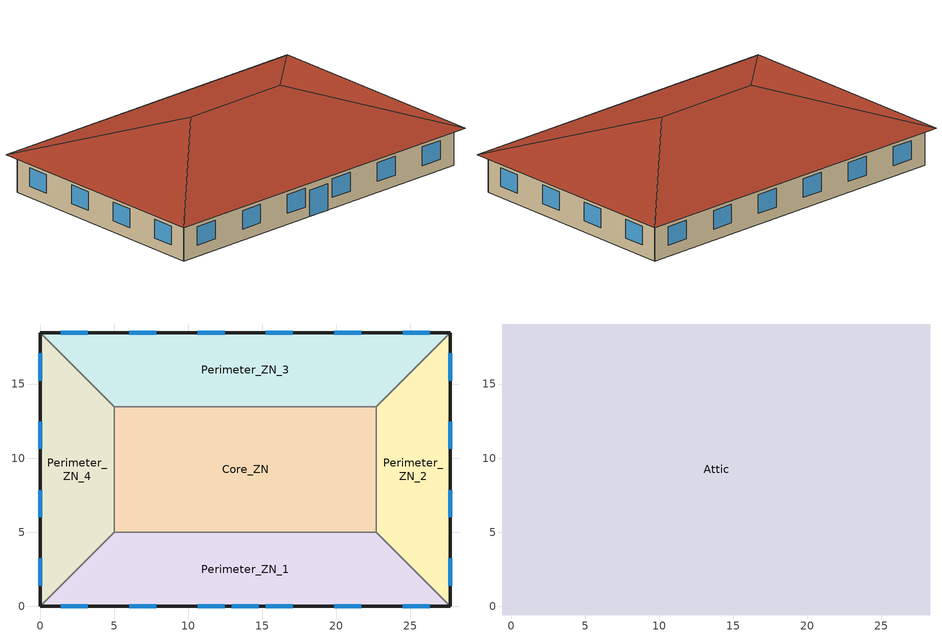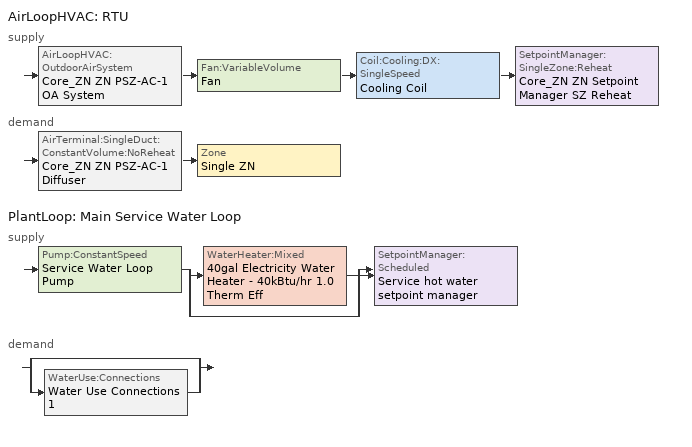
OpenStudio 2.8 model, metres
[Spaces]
Perimeter_ZN_1
 floor ground: 22.69,5 27.69,0 0,0 5,5 z0
 wall outside: 0,0 27.69,0 z0:3.05
 wall to Perimeter_ZN_4: 5,5 0,0 z0:3.05
 wall to Core_ZN: 22.69,5 5,5 z0:3.05
 wall to Perimeter_ZN_2: 27.69,0 22.69,5 z0:3.05
 window: 1.39,0 3.22,0 / 19.85,0 21.68,0 / 15.24,0 17.07,0 / 6.01,0 7.84,0 / 10.62,0 12.45,0 / 24.47,0 26.3,0 z0.9:2.42; 12.93,0 14.76,0 z0:2.13
Perimeter_ZN_2
 floor ground: 27.69,18.46 27.69,0 22.69,5 22.69,13.46 z0
 wall outside: 27.69,0 27.69,18.46 z0:3.05
 wall to Perimeter_ZN_3: 27.69,18.46 22.69,13.46 z0:3.05
 wall to Core_ZN: 22.69,13.46 22.69,5 z0:3.05
 window: 27.69,1.39 27.69,3.22 / 27.69,10.62 27.69,12.45 / 27.69,15.24 27.69,17.07 / 27.69,6.01 27.69,7.84 z0.9:2.42
Perimeter_ZN_3
 floor ground: 27.69,18.46 22.69,13.46 5,13.46 0,18.46 z0
 wall outside: 27.69,18.46 0,18.46 z0:3.05
 wall to Core_ZN: 5,13.46 22.69,13.46 z0:3.05
 wall to Perimeter_ZN_4: 0,18.46 5,13.46 z0:3.05
 window: 21.68,18.46 19.85,18.46 / 7.84,18.46 6.01,18.46 / 17.07,18.46 15.24,18.46 / 12.45,18.46 10.62,18.46 / 26.3,18.46 24.47,18.46 / 3.22,18.46 1.39,18.46 z0.9:2.42
Perimeter_ZN_4
 floor ground: 0,18.46 5,13.46 5,5 0,0 z0
 wall outside: 0,18.46 0,0 z0:3.05
 wall to Core_ZN: 5,5 5,13.46 z0:3.05
 window: 0,3.22 0,1.39 / 0,12.45 0,10.62 / 0,7.84 0,6.01 / 0,17.07 0,15.24 z0.9:2.42
Core_ZN
 floor ground: 22.69,13.46 22.69,5 5,5 5,13.46 z0
Attic
 floor outside: 28.29,19.06 27.69,18.46 0,18.46 -0.6,19.06 z3.05; -0.6,19.06 0,18.46 0,0 -0.6,-0.6 z3.05; 28.29,19.06 28.29,-0.6 27.69,0 27.69,18.46 z3.05; 27.69,0 28.29,-0.6 -0.6,-0.6 0,0 z3.05
 floor to Perimeter_ZN_4: 0,18.46 5,13.46 5,5 0,0 z3.05
 floor to Perimeter_ZN_1: 22.69,5 27.69,0 0,0 5,5 z3.05
 floor to Perimeter_ZN_2: 27.69,18.46 27.69,0 22.69,5 22.69,13.46 z3.05
 floor to Core_ZN: 22.69,13.46 22.69,5 5,5 5,13.46 z3.05
 floor to Perimeter_ZN_3: 27.69,18.46 22.69,13.46 5,13.46 0,18.46 z3.05
 roof outside: 18.46,9.23,6.33 28.29,-0.6,3.05 28.29,19.06,3.05; 18.46,9.23,6.33 28.29,19.06,3.05 -0.6,19.06,3.05 9.23,9.23,6.33; 9.23,9.23,6.33 -0.6,-0.6,3.05 28.29,-0.6,3.05 18.46,9.23,6.33; 9.23,9.23,6.33 -0.6,19.06,3.05 -0.6,-0.6,3.05
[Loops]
AirLoopHVAC 'RTU'
 supply: AirLoopHVAC:OutdoorAirSystem 'Core_ZN ZN PSZ-AC-1 OA System' > Fan:VariableVolume 'Fan' > Coil:Cooling:DX:SingleSpeed 'Cooling Coil' > SetpointManager:SingleZone:Reheat 'Core_ZN ZN Setpoint Manager SZ Reheat'
 demand: AirTerminal:SingleDuct:ConstantVolume:NoReheat 'Core_ZN ZN PSZ-AC-1 Diffuser' > Zone 'Single ZN'
PlantLoop 'Main Service Water Loop'
 supply: Pump:ConstantSpeed 'Service Water Loop Pump' > split
  | WaterHeater:Mixed '40gal Electricity Water Heater - 40kBtu/hr 1.0 Therm Eff'
  | bypass
  join > SetpointManager:Scheduled 'Service hot water setpoint manager'
 demand: split
  | bypass
  | WaterUse:Connections 'Water Use Connections 1'
[Site]
Denver Centennial  Golden   Nr: Latitude {deg}=39.74; Longitude {deg}=-105.18; Time Zone {hr}=-7; Elevation {m}=1829; Terrain=City
[Building]
-SmallOffice-ASHRAE 169-2006-5B created: 2019-06-12 13:38:58 -0600: North Axis {deg}=0; Default Construction Set=90.1-2007 - SmOffice - ASHRAE 169-2006-5B; Standards Number of Stories=1; Standards Number of Above Ground Stories=1; Standards Building Type=SmallOffice
[Site:WaterMainsTemperature]
Calculation Method=Correlation; Annual Average Outdoor Air Temperature {C}=11.15; Maximum Difference In Monthly Average Outdoor Air Temperatures {deltaC}=26.2
[SizingPeriod:DesignDay] Barometric Pressure {Pa}=93182; Sky Clearness=0; Rain Indicator=0; Snow Indicator=0; Day of Month=21; Daylight Saving Time Indicator=0; Humidity Indicating Type=Wetbulb; Dry-Bulb Temperature Range Modifier Type=DefaultMultipliers
Name | Maximum Dry-Bulb Temperature {C} | Daily Dry-Bulb Temperature Range {deltaC} | Humidity Indicating Conditions at Maximum Dry-Bulb | Wind Speed {m/s} | Wind Direction {deg} | Month | Day Type | Solar Model Indicator | ASHRAE Taub | ASHRAE Taud
Boise Air Terminal  Uo Ann Clg .4% Condns DB=>MWB | 36.7 | 16.7 | 17.9 | 4.2 | 330 | 7 | SummerDesignDay | ASHRAETau | 0.398 | 2.125
Boise Air Terminal  Uo Ann Htg 99.6% Condns DB | -16.3 | 0 | -16.3 | 2.3 | 120 | 12 | WinterDesignDay | ASHRAEClearSky
[Site:GroundTemperature:BuildingSurface]
19.37, 19.45, 19.53, 19.74, 20.05, 22.22, 23, 23.17, 23.04, 20.86, 20.09, 19.61
[ClimateZones]
Climate Zone Institution Name 1=ASHRAE; Climate Zone Document Name 1=ANSI/ASHRAE Standard 169; Climate Zone Document Year 1=2006; Climate Zone Value 1=5B; Climate Zone Institution Name 2=CEC; Climate Zone Document Name 2=California Climate Zone Descriptions; Climate Zone Document Year 2=1995
[Material:NoMass] Thermal Absorptance=0.9; Solar Absorptance=0.7
Name | Roughness | Thermal Resistance {m2-K/W} | Visible Absorptance
CP02 CARPET PAD | VeryRough | 0.21648 | 0.8
Typical Insulation R-13.06 | Smooth | 2.2993 | 0.7
Typical Carpet Pad | Smooth | 0.21648 | 0.8
Typical Insulation R-13.45 | Smooth | 2.368 | 0.7
Typical Insulation R-35.4; Typical Insulation R-35.4 1 | Smooth | 6.23479 | 0.7
Typical Insulation R-0.58 | Smooth | 0.101875 | 0.7
Typical Insulation R-1.15 | Smooth | 0.202527 | 0.7
[Material]
Name | Roughness | Thickness {m} | Conductivity {W/m-K} | Density {kg/m3} | Specific Heat {J/kg-K} | Thermal Absorptance | Solar Absorptance | Visible Absorptance
100mm Normalweight concrete floor | MediumSmooth | 0.1016 | 2.31 | 2322 | 832
G01 13mm gypsum board | Smooth | 0.0127 | 0.16 | 800 | 1090 | 0.9 | 0.7 | 0.5
4 in. Normalweight Concrete Floor | MediumRough | 0.1016 | 2.31 | 2322 | 832 | 0.9 | 0.7 | 0.7
25mm Stucco | Smooth | 0.0254 | 0.72 | 1856 | 840 | 0.9 | 0.7 | 0.7
5/8 in. Gypsum Board | MediumSmooth | 0.0159 | 0.16 | 800 | 1090 | 0.9 | 0.7 | 0.7
6 in. Normalweight Concrete Floor | MediumRough | 0.1524 | 2.31 | 2322 | 832 | 0.9 | 0.7 | 0.7
8 in. Concrete Block Basement Wall | MediumRough | 0.2032 | 1.326 | 1842 | 912 | 0.9 | 0.7 | 0.7
F08 Metal surface | Smooth | 0.0008 | 45.28 | 7824 | 500 | 0.9 | 0.7 | 0.7
G05 25mm wood | MediumSmooth | 0.0254 | 0.15 | 608 | 1630 | 0.9 | 0.5 | 0.5
5/8 in. Plywood | Smooth | 0.0159 | 0.12 | 544 | 1210 | 0.9 | 0.7 | 0.7
Asphalt Shingles | VeryRough | 0.0032 | 0.04 | 1120 | 1260 | 0.9 | 0.7 | 0.7
Std Wood 6inch | MediumSmooth | 0.15 | 0.12 | 540 | 1210 | 0.9 | 0.7 | 0.7
[DefaultConstructionSet]
Name | Default Exterior Surface Constructions | Default Interior Surface Constructions | Default Ground Contact Surface Constructions | Default Exterior SubSurface Constructions | Default Interior SubSurface Constructions | Interior Partition Construction
90.1-2007 - SmOffice - ASHRAE 169-2006-5B | Default Surface Constructions 1 | Default Surface Constructions 2 | Default Surface Constructions 3 | Default Sub Surface Constructions 1 | Default Sub Surface Constructions 2 | Typical Interior Partition
90.1-2007 -  - Attic - ASHRAE 169-2006-5B | Default Surface Constructions 4 | Default Surface Constructions 5 | Default Surface Constructions 6 | Default Sub Surface Constructions 3 | Default Sub Surface Constructions 4
[DefaultSurfaceConstructions]
Name | Floor Construction | Wall Construction | Roof Ceiling Construction
Default Surface Constructions 1 | Typical Insulated Exterior Mass Floor R-15.63 | Typical Insulated Wood Framed Exterior Wall R-15.63 | Typical Wood Joist Attic Floor R-37.04
Default Surface Constructions 2 | Typical Interior Floor | Typical Interior Wall | Typical Interior Ceiling
Default Surface Constructions 3 | Typical Insulated Carpeted 6in Slab Floor | Typical Insulated Basement Mass Wall
Default Surface Constructions 4 | Typical Attic Soffit |  | Typical Uninsulated Wood Joist Attic Roof
Default Surface Constructions 5 | Typical Wood Joist Attic Floor R-37.04 1
Default Surface Constructions 6
[Construction]
Typical Insulated Exterior Mass Floor R-15.63: Typical Insulation R-13.06, 4 in. Normalweight Concrete Floor, Typical Carpet Pad
Typical Insulated Wood Framed Exterior Wall R-15.63: 25mm Stucco, 5/8 in. Gypsum Board, Typical Insulation R-13.45, 5/8 in. Gypsum Board
Typical Wood Joist Attic Floor R-37.04: 5/8 in. Gypsum Board, Typical Insulation R-35.4
Typical Interior Floor: 100mm Normalweight concrete floor, CP02 CARPET PAD
Typical Interior Wall: G01 13mm gypsum board, G01 13mm gypsum board
Typical Interior Ceiling: CP02 CARPET PAD, 100mm Normalweight concrete floor
Typical Insulated Carpeted 6in Slab Floor: 6 in. Normalweight Concrete Floor, Typical Carpet Pad
Typical Insulated Basement Mass Wall: 8 in. Concrete Block Basement Wall
U 0.52 SHGC 0.40 Dbl Ref-D Clr 6mm/13mm Air: REF D CLEAR 6MM, AIR 13MM, CLEAR 6MM
Typical Insulated Metal Door R-1.43: F08 Metal surface, Typical Insulation R-0.58
U 0.72 SHGC 0.25 Sgl Ref-B-M Tint 6mm: REF B TINT MID 6MM
Typical Overhead Door R-2.0: Typical Insulation R-1.15
U 1.17 SHGC 0.49 Simple Glazing Skylight U-1.17 SHGC 0.77: U 1.17 SHGC 0.49 Simple Glazing U-1.17 SHGC 0.77
Typical Interior Window: Clear 3mm
Typical Interior Door; Typical Interior Partition: G05 25mm wood
Typical Attic Soffit: 5/8 in. Plywood
Typical Uninsulated Wood Joist Attic Roof: Asphalt Shingles, 5/8 in. Plywood
Typical Wood Joist Attic Floor R-37.04 1: 5/8 in. Gypsum Board, Typical Insulation R-35.4 1
InteriorFurnishings: Std Wood 6inch
[DefaultSubSurfaceConstructions]
Name | Fixed Window Construction | Operable Window Construction | Door Construction | Glass Door Construction | Overhead Door Construction | Skylight Construction | Tubular Daylight Dome Construction | Tubular Daylight Diffuser Construction
Default Sub Surface Constructions 1 | U 0.52 SHGC 0.40 Dbl Ref-D Clr 6mm/13mm Air | U 0.52 SHGC 0.40 Dbl Ref-D Clr 6mm/13mm Air | Typical Insulated Metal Door R-1.43 | U 0.72 SHGC 0.25 Sgl Ref-B-M Tint 6mm | Typical Overhead Door R-2.0 | U 1.17 SHGC 0.49 Simple Glazing Skylight U-1.17 SHGC 0.77 | Typical Interior Window | Typical Interior Window
Default Sub Surface Constructions 2 | Typical Interior Window | Typical Interior Window | Typical Interior Door
Default Sub Surface Constructions 3; Default Sub Surface Constructions 4
[WindowMaterial:Glazing] Optical Data Type=SpectralAverage; Infrared Transmittance at Normal Incidence=0; Front Side Infrared Hemispherical Emissivity=0.84; Conductivity {W/m-K}=0.9; Dirt Correction Factor for Solar and Visible Transmittance=1; Solar Diffusing=No
Name | Thickness {m} | Solar Transmittance at Normal Incidence | Front Side Solar Reflectance at Normal Incidence | Back Side Solar Reflectance at Normal Incidence | Visible Transmittance at Normal Incidence | Front Side Visible Reflectance at Normal Incidence | Back Side Visible Reflectance at Normal Incidence | Back Side Infrared Hemispherical Emissivity
REF D CLEAR 6MM | 0.006 | 0.429 | 0.308 | 0.379 | 0.334 | 0.453 | 0.505 | 0.82
CLEAR 6MM | 0.006 | 0.775 | 0.071 | 0.071 | 0.881 | 0.08 | 0.08 | 0.84
REF B TINT MID 6MM | 0.006 | 0.1 | 0.11 | 0.41 | 0.13 | 0.1 | 0.32 | 0.45
Clear 3mm | 0.003 | 0.837 | 0.075 | 0.075 | 0.898 | 0.081 | 0.081 | 0.84
[WindowMaterial:Gas]
AIR 13MM: Gas Type=Air; Thickness {m}=0.0127
[WindowMaterial:SimpleGlazingSystem]
U 1.17 SHGC 0.49 Simple Glazing U-1.17 SHGC 0.77: U-Factor {W/m2-K}=6.64357; Solar Heat Gain Coefficient=0.77; Visible Transmittance=0.38
[Space]
Name | Space Type | Building Story | Thermal Zone | Part of Total Floor Area
Perimeter_ZN_1; Perimeter_ZN_2; Perimeter_ZN_3; Perimeter_ZN_4; Core_ZN | Office WholeBuilding - Sm Office | Building Story 1 | Single ZN | Yes
Attic | Office Attic |  | Attic ZN | No
[BuildingStory]
Building Story 1: Nominal Z Coordinate {m}=0
[SpaceType] Standards Building Type=Office
Name | Default Schedule Set | Design Specification Outdoor Air Object | Standards Space Type | Default Construction Set
Office WholeBuilding - Sm Office | Office WholeBuilding - Sm Office Schedule Set | Office WholeBuilding - Sm Office Ventilation | WholeBuilding - Sm Office
Office Attic | Office Attic Schedule Set | Office Attic Ventilation | Attic | 90.1-2007 -  - Attic - ASHRAE 169-2006-5B
[DesignSpecification:OutdoorAir] Outdoor Air Flow per Person {m3/s-person}=0; Outdoor Air Flow Air Changes per Hour {1/hr}=0
Name | Outdoor Air Flow per Floor Area {m3/s-m2} | Outdoor Air Method | Outdoor Air Flow Rate {m3/s}
Office Attic Ventilation | 0
Office WholeBuilding - Sm Office Ventilation | 0.000508 | Sum | 0
[DefaultScheduleSet]
Name | Infiltration Schedule | Number of People Schedule | People Activity Level Schedule | Lighting Schedule | Electric Equipment Schedule
Office Attic Schedule Set | OfficeLarge INFIL_SCH_PNNL
Office WholeBuilding - Sm Office Schedule Set | OfficeSmall INFIL_QUARTER_ON_SCH | OfficeSmall BLDG_OCC_SCH | OfficeSmall ACTIVITY_SCH | OfficeSmall BLDG_LIGHT_SCH | OfficeSmall BLDG_EQUIP_SCH
[ThermostatSetpoint:DualSetpoint]
Name | Heating Setpoint Temperature Schedule | Cooling Setpoint Temperature Schedule
Office Attic Thermostat 1
Office WholeBuilding - Sm Office Thermostat 1 | OfficeSmall HTGSETP_SCH_NO_OPTIMUM | OfficeSmall CLGSETP_SCH_NO_OPTIMUM
[People:Definition]
Office WholeBuilding - Sm Office People Definition: Number of People Calculation Method=People/Area; People per Space Floor Area {person/m2}=0.0602779; Fraction Radiant=0.3
[People]
Office WholeBuilding - Sm Office People: People Definition=Office WholeBuilding - Sm Office People Definition; Space or SpaceType=Office WholeBuilding - Sm Office; Work Efficiency Schedule=Work Efficiency Schedule; Clothing Insulation Schedule=Clothing Schedule; Air Velocity Schedule=Air Velocity Schedule; Multiplier=1
[Lights:Definition]
Office WholeBuilding - Sm Office Lights Definition: Design Level Calculation Method=Watts/Area; Watts per Space Floor Area {W/m2}=10.7639; Fraction Radiant=0.7; Fraction Visible=0.2
[Lights]
Office WholeBuilding - Sm Office Lights: Lights Definition=Office WholeBuilding - Sm Office Lights Definition; Space or SpaceType=Office WholeBuilding - Sm Office; Fraction Replaceable=1
[ElectricEquipment:Definition]
Office WholeBuilding - Sm Office Elec Equip Definition: Design Level Calculation Method=Watts/Area; Watts per Space Floor Area {W/m2}=6.78126; Fraction Radiant=0.5
[ElectricEquipment]
Office WholeBuilding - Sm Office Elec Equip: Electric Equipment Definition=Office WholeBuilding - Sm Office Elec Equip Definition; Space or SpaceType=Office WholeBuilding - Sm Office
[SpaceInfiltration:DesignFlowRate] Temperature Term Coefficient=0; Velocity Squared Term Coefficient=0
Name | Space or SpaceType | Schedule | Design Flow Rate Calculation Method | Flow per Exterior Surface Area {m3/s-m2} | Constant Term Coefficient | Velocity Term Coefficient | Design Flow Rate {m3/s}
Perimeter_ZN_1 Infiltration | Perimeter_ZN_1 | OfficeSmall INFIL_QUARTER_ON_SCH | Flow/ExteriorArea | 0.00102523 | 0 | 0.224
Perimeter_ZN_2 Infiltration | Perimeter_ZN_2 | OfficeSmall INFIL_QUARTER_ON_SCH | Flow/ExteriorArea | 0.00102523 | 0 | 0.224
Perimeter_ZN_3 Infiltration | Perimeter_ZN_3 | OfficeSmall INFIL_QUARTER_ON_SCH | Flow/ExteriorArea | 0.00102523 | 0 | 0.224
Perimeter_ZN_4 Infiltration | Perimeter_ZN_4 | OfficeSmall INFIL_QUARTER_ON_SCH | Flow/ExteriorArea | 0.00102523 | 0 | 0.224
entry door Infiltration | Perimeter_ZN_1 | OfficeSmall INFIL_Door_Opening_SCH_2013 | Flow/Space |  | 1 | 0 | 0.0764554
attic Infiltration | Attic | Always On | Flow/Space |  | 1 | 0 | 0.2001
[InternalMass:Definition]
Internal Mass Definition 1: Construction=InteriorFurnishings; Design Level Calculation Method=SurfaceArea/Area; Surface Area per Space Floor Area=2
[InternalMass] Internal Mass Definition=Internal Mass Definition 1; Multiplier=1
Name | Space or SpaceType
Perimeter_ZN_1 Mass | Perimeter_ZN_1
Perimeter_ZN_2 Mass | Perimeter_ZN_2
Perimeter_ZN_3 Mass | Perimeter_ZN_3
Perimeter_ZN_4 Mass | Perimeter_ZN_4
Core_ZN Mass | Core_ZN
[ThermalZone] Use Ideal Air Loads=No
Name | Thermostat
Attic ZN | Office Attic Thermostat 1
Single ZN | Office WholeBuilding - Sm Office Thermostat 1
[Sizing:Zone] Zone Cooling Design Supply Air Temperature Input Method=SupplyAirTemperature; Zone Cooling Design Supply Air Temperature Difference {deltaC}=11.11; Zone Heating Design Supply Air Temperature Input Method=SupplyAirTemperature; Zone Heating Design Supply Air Temperature Difference {deltaC}=11.11; Zone Cooling Design Supply Air Humidity Ratio {kg-H2O/kg-air}=0.0085; Zone Heating Design Supply Air Humidity Ratio {kg-H2O/kg-air}=0.008; Cooling Design Air Flow Method=DesignDay; Heating Design Air Flow Method=DesignDay; Account for Dedicated Outdoor Air System=No; Dedicated Outdoor Air System Control Strategy=NeutralSupplyAir; Dedicated Outdoor Air Low Setpoint Temperature for Design {C}=autosize; Dedicated Outdoor Air High Setpoint Temperature for Design {C}=autosize
Name | Zone Cooling Design Supply Air Temperature {C} | Zone Heating Design Supply Air Temperature {C}
Attic ZN | 14 | 40
Single ZN | 12.7778 | 50
[Zone equipment]
Single ZN: Core_ZN ZN PSZ-AC-1 Diffuser
[AvailabilityManager:NightCycle] Control Type=CycleOnAny; Thermostat Tolerance {deltaC}=1; Cycling Run Time {s}=1800
Availability Manager Night Cycle 1; Availability Manager Night Cycle 2; Availability Manager Night Cycle 3; Availability Manager Night Cycle 4; Availability Manager Night Cycle 5
[AirLoopHVAC]
RTU: Availability Schedule=Always On Discrete; Design Supply Air Flow Rate {m3/s}=AutoSize
[Sizing:System]
RTU: Type of Load to Size On=Sensible; Design Outdoor Air Flow Rate {m3/s}=Autosize; Central Heating Maximum System Air Flow Ratio=1; Preheat Design Temperature {C}=7.22222; Preheat Design Humidity Ratio {kg-H2O/kg-Air}=0.008; Precool Design Temperature {C}=12.7778; Precool Design Humidity Ratio {kg-H2O/kg-Air}=0.008; Central Cooling Design Supply Air Temperature {C}=12.7778; Central Heating Design Supply Air Temperature {C}=50; Sizing Option=Coincident; 100% Outdoor Air in Cooling=No; 100% Outdoor Air in Heating=No; Central Cooling Design Supply Air Humidity Ratio {kg-H2O/kg-Air}=0.0085; Central Heating Design Supply Air Humidity Ratio {kg-H2O/kg-Air}=0.008; Cooling Design Air Flow Method=DesignDay; Cooling Design Air Flow Rate {m3/s}=0; Heating Design Air Flow Method=DesignDay; Heating Design Air Flow Rate {m3/s}=0; System Outdoor Air Method=ZoneSum; Zone Maximum Outdoor Air Fraction=1; Cooling Supply Air Flow Rate Per Floor Area {m3/s-m2}=0.00996765; Cooling Fraction of Autosized Cooling Supply Air Flow Rate=1; Cooling Supply Air Flow Rate Per Unit Cooling Capacity {m3/s-W}=3.94755e-05; Heating Supply Air Flow Rate Per Floor Area {m3/s-m2}=0.00996765; Heating Fraction of Autosized Heating Supply Air Flow Rate=1; Heating Fraction of Autosized Cooling Supply Air Flow Rate=1; Heating Supply Air Flow Rate Per Unit Heating Capacity {m3/s-W}=3.15882e-05; Cooling Design Capacity Method=CoolingDesignCapacity; Cooling Design Capacity {W}=autosize; Cooling Design Capacity Per Floor Area {W/m2}=234.7; Fraction of Autosized Cooling Design Capacity=1; Heating Design Capacity Method=HeatingDesignCapacity; Heating Design Capacity {W}=autosize; Heating Design Capacity Per Floor Area {W/m2}=157; Fraction of Autosized Heating Design Capacity=1; Central Cooling Capacity Control Method=OnOff
[SetpointManager:SingleZone:Reheat]
Core_ZN ZN Setpoint Manager SZ Reheat: Minimum Supply Air Temperature {C}=12.7778; Maximum Supply Air Temperature {C}=50; Control Zone=Single ZN; Setpoint Node or NodeList=Core_ZN ZN PSZ-AC-1 Supply Outlet Node
[Controller:OutdoorAir]
Core_ZN ZN PSZ-AC-1 OA System Controller: Minimum Outdoor Air Flow Rate {m3/s}=0; Maximum Outdoor Air Flow Rate {m3/s}=Autosize; Economizer Control Type=NoEconomizer; Economizer Control Action Type=ModulateFlow; Economizer Maximum Limit Dry-Bulb Temperature {C}=28; Economizer Maximum Limit Enthalpy {J/kg}=64000; Lockout Type=LockoutWithCompressor; Minimum Limit Type=FixedMinimum; Minimum Outdoor Air Schedule=Always On Discrete; Controller Mechanical Ventilation=Controller Mechanical Ventilation 5; High Humidity Control=No; Heat Recovery Bypass Control Type=BypassWhenWithinEconomizerLimits
[Controller:MechanicalVentilation]
Controller Mechanical Ventilation 5: Availability Schedule=Always On Discrete; System Outdoor Air Method=ZoneSum
[AirLoopHVAC:OutdoorAirSystem]
Core_ZN ZN PSZ-AC-1 OA System: Controller=Core_ZN ZN PSZ-AC-1 OA System Controller
[AirTerminal:SingleDuct:ConstantVolume:NoReheat]
Core_ZN ZN PSZ-AC-1 Diffuser: Availability Schedule=Always On Discrete; Maximum Air Flow Rate {m3/s}=AutoSize
[PlantLoop]
Main Service Water Loop: Glycol Concentration=0; Maximum Loop Temperature {C}=60; Minimum Loop Temperature {C}=10; Plant Loop Volume {m3}=Autocalculate; Load Distribution Scheme=Optimal
[Sizing:Plant]
Main Service Water Loop: Loop Type=Heating; Design Loop Exit Temperature {C}=60; Loop Design Temperature Difference {deltaC}=5; Sizing Option=NonCoincident; Zone Timesteps in Averaging Window=1; Coincident Sizing Factor Mode=None
[SetpointManager:Scheduled]
Service hot water setpoint manager: Control Variable=Temperature; Schedule=Service Water Loop Temp - 140F; Setpoint Node or NodeList=Main Service Water Loop Supply Outlet Node
[Pump:ConstantSpeed]
Service Water Loop Pump: Rated Flow Rate {m3/s}=autosize; Rated Pump Head {Pa}=0.001; Rated Power Consumption {W}=autosize; Motor Efficiency=0.825; Fraction of Motor Inefficiencies to Fluid Stream=0; Pump Control Type=Intermittent; Design Power Sizing Method=PowerPerFlowPerPressure; Design Electric Power per Unit Flow Rate {W/(m3/s)}=348701.1; Design Shaft Power per Unit Flow Rate per Unit Head {W-s/m3-Pa}=1.28205
[WaterHeater:Mixed]
40gal Electricity Water Heater - 40kBtu/hr 1.0 Therm Eff: Tank Volume {m3}=0.151416; Setpoint Temperature Schedule=Service Water Loop Temp - 140F; Deadband Temperature Difference {deltaC}=2; Maximum Temperature Limit {C}=82.2222; Heater Control Type=Cycle; Heater Maximum Capacity {W}=11722.8; Heater Fuel Type=Electricity; Heater Thermal Efficiency=1; Off Cycle Parasitic Fuel Consumption Rate {W}=570.999; Off Cycle Parasitic Fuel Type=Electricity; Off Cycle Parasitic Heat Fraction to Tank=0.8; On Cycle Parasitic Fuel Consumption Rate {W}=570.999; On Cycle Parasitic Fuel Type=Electricity; On Cycle Parasitic Heat Fraction to Tank=0; Ambient Temperature Indicator=ThermalZone; Ambient Temperature Thermal Zone=Single ZN; Off Cycle Loss Coefficient to Ambient Temperature {W/K}=1.20598; On Cycle Loss Coefficient to Ambient Temperature {W/K}=1.20598; Use Side Effectiveness=1; Source Side Effectiveness=1; Use Side Design Flow Rate {m3/s}=autosize; Source Side Design Flow Rate {m3/s}=autosize; Indirect Water Heating Recovery Time {hr}=1.5; Source Side Flow Control Mode=IndirectHeatPrimarySetpoint
[WaterUse:Connections]
Water Use Connections 1: Water Use Equipment Name 1=Main Service Water Use 0.06gal/min
[WaterUse:Equipment:Definition]
Main Service Water Use Def 0.06gal/min: Peak Flow Rate {m3/s}=4.03777e-06; Target Temperature Schedule=Mixed Water At Faucet Temp - 120F; Sensible Fraction Schedule=Fraction Sensible - 0.2; Latent Fraction Schedule=Fraction Latent - 0.05
[WaterUse:Equipment]
Main Service Water Use 0.06gal/min: Water Use Equipment Definition=Main Service Water Use Def 0.06gal/min; Flow Rate Fraction Schedule=OfficeSmall BLDG_SWH_SCH
[Exterior:Lights:Definition]
NonDimming Exterior Lights Def: Design Level {W}=1634
[Exterior:Lights]
NonDimming Exterior Lights Def: Exterior Lights Definition=NonDimming Exterior Lights Def; Schedule=OfficeSmall Exterior_Lgt_ALWAYS_ON; Control Option=AstronomicalClock
[Fan:VariableVolume]
Fan: Availability Schedule=Always On Discrete hvac_library; Fan Efficiency=0.6045; Pressure Rise {Pa}=1017.592; Maximum Flow Rate {m3/s}=Autosize; Fan Power Minimum Flow Rate Input Method=FixedFlowRate; Fan Power Minimum Flow Fraction=0; Fan Power Minimum Air Flow Rate {m3/s}=0; Motor Efficiency=0.93; Motor In Airstream Fraction=1; Fan Power Coefficient 1=0; Fan Power Coefficient 2=0; Fan Power Coefficient 3=0; Fan Power Coefficient 4=0; Fan Power Coefficient 5=0
[Coil:Cooling:DX:SingleSpeed]
Cooling Coil: Availability Schedule=Always On Discrete hvac_library; Rated Total Cooling Capacity {W}=Autosize; Rated Sensible Heat Ratio=Autosize; Rated COP {W/W}=3; Rated Air Flow Rate {m3/s}=Autosize; Rated Evaporator Fan Power Per Volume Flow Rate {W/(m3/s)}=773.3; Total Cooling Capacity Function of Temperature Curve=OS:Curve:Biquadratic 1; Total Cooling Capacity Function of Flow Fraction Curve=OS:Curve:Quadratic 1; Energy Input Ratio Function of Temperature Curve=OS:Curve:Biquadratic 2; Energy Input Ratio Function of Flow Fraction Curve=OS:Curve:Quadratic 2; Part Load Fraction Correlation Curve=OS:Curve:Quadratic 3; Condenser Type=AirCooled; Evaporative Condenser Effectiveness=0; Evaporative Condenser Air Flow Rate {m3/s}=Autosize; Evaporative Condenser Pump Rated Power Consumption {W}=Autosize; Crankcase Heater Capacity {W}=0; Maximum Outdoor Dry-Bulb Temperature for Crankcase Heater Operation {C}=0; Basin Heater Capacity {W/K}=0; Basin Heater Setpoint Temperature {C}=10
[OtherEquipment:Definition] Design Level Calculation Method=EquipmentLevel; Design Level {W}=1; Fraction Latent=0; Fraction Radiant=0; Fraction Lost=1
Other Equipment Definition RTU Power no Fan; Other Equipment Definition Fan Power
[OtherEquipment] Space or SpaceType=Perimeter_ZN_1; Schedule=Real RTU OtherEquipment Schedule; Fuel Type=Electricity
Name | Other Equipment Definition
Other Equipment RTU Power no Fan | Other Equipment Definition RTU Power no Fan
Other Equipment Fan Power | Other Equipment Definition Fan Power
[EnergyManagementSystem:Sensor]
Name | Output Variable or Output Meter Index Key | Output Variable or Output Meter
Single_ZN_EMS_Temp_Sensor | Single ZN | Zone Mean Air Temperature
RTU_RA_Temp_Sensor | Core_ZN ZN PSZ-AC-1 Supply Inlet Node | System Node Temperature
RTU_OA_Temp_Sensor | Core_ZN ZN PSZ-AC-1 Outdoor Air Node | System Node Temperature
[EnergyManagementSystem:Program]
Set_Single_ZN_Temperature: SET Single_ZN_Air_Temperature = Single_ZN_EMS_Temp_Sensor
Set_RTU_RA_Temperature: SET RTU_RA_Temperature = RTU_RA_Temp_Sensor
Set_RTU_OA_Temperature: SET RTU_OA_Temperature = 18
Write_real_Fan_power_to_OtherEquipment_Fan: IF Fan_Power_Enable == 1; SET Other_Equipment_Fan_Power_Fan_Power_Actuator = Fan_Power; ELSE; SET Other_Equipment_Fan_Power_Fan_Power_Actuator = Null; ENDIF
Write_real_RTU_power_to_OtherEquipment_RTU: IF RTU_Power_Enable == 1; SET Other_Equipment_RTU_Power_no_Fan_RTU_Power_Actuator = RTU_Power_Enable - Fan_Power; ELSE; SET Other_Equipment_RTU_Power_no_Fan_RTU_Power_Actuator = Null; ENDIF
Set_Fan_Mass_Flow_Rate: IF Fan_Mass_Flow_Enable == 1; SET Fan_Mass_Flow_Actuator = Fan_Mass_Flow; ELSE; SET Fan_Mass_Flow_Actuator = 0; ENDIF
Set_SA_Conditions: IF SA_Temp_Enable == 1; SET SA_Temp_Actuator = SA_Temp; ELSEIF SA_Humid_Enable == 1; SET SA_HumidRatio_Actuator = Null; ELSE; SET SA_Temp_Actuator = Null; SET SA_HumidRatio_Actuator = Null; ENDIF
Initialization_Program: SET Fan_Power = 0; SET Fan_Power_Enable = 0; SET RTU_Power = 0; SET RTU_Power_Enable = 0; SET Fan_Mass_Flow = 0; SET Fan_Mass_Flow_Enable = 0; SET SA_Temp = 0; SET SA_Temp_Enable = 0; SET SA_Humid = 0; SET SA_Humid_Enable = 0
[EnergyManagementSystem:ProgramCallingManager]
Set_Single_ZN_Temperature_Calling_Manager: AfterPredictorBeforeHVACManagers; Set_Single_ZN_Temperature
Set_RTU_RA_Temperature_Calling_Manager: AfterPredictorBeforeHVACManagers; Set_RTU_RA_Temperature
Set_RTU_OA_Temperature_Calling_Manager: AfterPredictorBeforeHVACManagers; Set_RTU_OA_Temperature
Write_real_Fan_power_to_OtherEquipment_Fan_CallingMgr: BeginZoneTimestepBeforeInitHeatBalance; Write_real_Fan_power_to_OtherEquipment_Fan
Write_real_RTU_power_to_OtherEquipment_RTU_CallingMgr: BeginZoneTimestepBeforeInitHeatBalance; Write_real_RTU_power_to_OtherEquipment_RTU
Set_Fan_Mass_Flow_Rate_CallingMgr: AfterPredictorAfterHVACManagers; Set_Fan_Mass_Flow_Rate
Set_SA_Conditions_CallingMgr: AfterPredictorAfterHVACManagers; Set_SA_Conditions
Initialization_Program_CallingMgr: BeginNewEnvironment; Initialization_Program
[EnergyManagementSystem:Actuator]
Name | Actuated Component | Actuated Component Type | Actuated Component Control Type
Other_Equipment_Fan_Power_Fan_Power_Actuator | Other Equipment Fan Power | OtherEquipment | Power Level
Other_Equipment_RTU_Power_no_Fan_RTU_Power_Actuator | Other Equipment RTU Power no Fan | OtherEquipment | Power Level
Fan_Mass_Flow_Actuator | Fan | Fan | Fan Air Mass Flow Rate
SA_Temp_Actuator | Core_ZN ZN PSZ-AC-1 Supply Outlet Node | System Node Setpoint | Temperature Setpoint
SA_HumidRatio_Actuator | Core_ZN ZN PSZ-AC-1 Supply Outlet Node | System Node Setpoint | Humidity Ratio Setpoint
[EnergyManagementSystem:GlobalVariable]
Fan_Power; Fan_Power_Enable; RTU_Power; RTU_Power_Enable; Fan_Mass_Flow; Fan_Mass_Flow_Enable; SA_Temp; SA_Temp_Enable; SA_Humid; SA_Humid_Enable: True
[Schedule:Ruleset]
Name | Default Day Schedule | Summer Design Day Schedule | Winter Design Day Schedule
OfficeLarge INFIL_SCH_PNNL | OfficeLarge INFIL_SCH_PNNL Default | OfficeLarge INFIL_SCH_PNNL Summer Design Day | OfficeLarge INFIL_SCH_PNNL Winter Design Day
Clothing Schedule | Clothing Schedule Default Winter Clothes
Air Velocity Schedule | Air Velocity Schedule Default
Work Efficiency Schedule | Work Efficiency Schedule Default
OfficeSmall BLDG_OCC_SCH | OfficeSmall BLDG_OCC_SCH Default | OfficeSmall BLDG_OCC_SCH Summer Design Day | OfficeSmall BLDG_OCC_SCH Winter Design Day
OfficeSmall ACTIVITY_SCH | OfficeSmall ACTIVITY_SCH Default | OfficeSmall ACTIVITY_SCH Summer Design Day | OfficeSmall ACTIVITY_SCH Winter Design Day
OfficeSmall BLDG_LIGHT_SCH | OfficeSmall BLDG_LIGHT_SCH Default | OfficeSmall BLDG_LIGHT_SCH Summer Design Day | OfficeSmall BLDG_LIGHT_SCH Winter Design Day
OfficeSmall BLDG_EQUIP_SCH | OfficeSmall BLDG_EQUIP_SCH Default | OfficeSmall BLDG_EQUIP_SCH Summer Design Day | OfficeSmall BLDG_EQUIP_SCH Winter Design Day
OfficeSmall INFIL_QUARTER_ON_SCH | OfficeSmall INFIL_QUARTER_ON_SCH Default | OfficeSmall INFIL_QUARTER_ON_SCH Summer Design Day | OfficeSmall INFIL_QUARTER_ON_SCH Winter Design Day
OfficeSmall HTGSETP_SCH_NO_OPTIMUM | OfficeSmall HTGSETP_SCH_NO_OPTIMUM Default | OfficeSmall HTGSETP_SCH_NO_OPTIMUM Summer Design Day | OfficeSmall HTGSETP_SCH_NO_OPTIMUM Winter Design Day
OfficeSmall CLGSETP_SCH_NO_OPTIMUM | OfficeSmall CLGSETP_SCH_NO_OPTIMUM Default | OfficeSmall CLGSETP_SCH_NO_OPTIMUM Summer Design Day | OfficeSmall CLGSETP_SCH_NO_OPTIMUM Winter Design Day
OfficeSmall INFIL_Door_Opening_SCH_2013 | OfficeSmall INFIL_Door_Opening_SCH_2013 Default | OfficeSmall INFIL_Door_Opening_SCH_2013 Summer Design Day | OfficeSmall INFIL_Door_Opening_SCH_2013 Winter Design Day
Always On | Always On Default
Service Water Loop Temp - 140F | Service Water Loop Temp - 140F Default
Fraction Sensible - 0.2 | Fraction Sensible - 0.2 Default
Fraction Latent - 0.05 | Fraction Latent - 0.05 Default
Mixed Water At Faucet Temp - 120F | Mixed Water At Faucet Temp - 120F Default
OfficeSmall BLDG_SWH_SCH | OfficeSmall BLDG_SWH_SCH Default | OfficeSmall BLDG_SWH_SCH Summer Design Day | OfficeSmall BLDG_SWH_SCH Winter Design Day
OfficeSmall Exterior_Lgt_ALWAYS_ON | OfficeSmall Exterior_Lgt_ALWAYS_ON Default | OfficeSmall Exterior_Lgt_ALWAYS_ON Summer Design Day | OfficeSmall Exterior_Lgt_ALWAYS_ON Winter Design Day
[Schedule:Day]
OfficeLarge INFIL_SCH_PNNL Default; Clothing Schedule Default Winter Clothes; OfficeSmall BLDG_OCC_SCH Summer Design Day; OfficeSmall BLDG_LIGHT_SCH Summer Design Day; OfficeSmall BLDG_EQUIP_SCH Summer Design Day; OfficeSmall INFIL_QUARTER_ON_SCH Default; Always On Default; OfficeSmall Exterior_Lgt_ALWAYS_ON Default; OfficeSmall Exterior_Lgt_ALWAYS_ON Winter Design Day; OfficeSmall Exterior_Lgt_ALWAYS_ON Summer Design Day: 24, 0, 1
OfficeLarge INFIL_SCH_PNNL Summer Design Day; OfficeLarge INFIL_SCH_PNNL SmrDsn|Wkdy Day: 6, 0, 1, 22, 0, 0.25, 24, 0, 1
OfficeLarge INFIL_SCH_PNNL Winter Design Day; OfficeLarge INFIL_SCH_PNNL WntrDsn|Sat Day: 6, 0, 1, 18, 0, 0.25, 24, 0, 1
Clothing Schedule Summer Clothes: 24, 0, 0.5
Air Velocity Schedule Default; OfficeSmall BLDG_EQUIP_SCH Wknd Day; Fraction Sensible - 0.2 Default: 24, 0, 0.2
Work Efficiency Schedule Default; OfficeSmall BLDG_OCC_SCH Default; OfficeSmall BLDG_OCC_SCH Winter Design Day; OfficeSmall BLDG_LIGHT_SCH Winter Design Day; OfficeSmall BLDG_EQUIP_SCH Winter Design Day; OfficeSmall INFIL_Door_Opening_SCH_2013 Default; OfficeSmall INFIL_Door_Opening_SCH_2013 Winter Design Day; OfficeSmall INFIL_Door_Opening_SCH_2013 Summer Design Day; OfficeSmall BLDG_SWH_SCH Default: 24, 0, 0
OfficeSmall BLDG_OCC_SCH Wkdy Day: 6, 0, 0, 7, 0, 0.11, 8, 0, 0.21, 12, 0, 1, 13, 0, 0.53, 17, 0, 1, 18, 0, 0.32, 22, 0, 0.11, 23, 0, 0.05, 24, 0, 0
OfficeSmall ACTIVITY_SCH Default; OfficeSmall ACTIVITY_SCH Winter Design Day; OfficeSmall ACTIVITY_SCH Summer Design Day: 24, 0, 120
OfficeSmall BLDG_LIGHT_SCH Default; OfficeSmall BLDG_LIGHT_SCH Default|Wkdy Day: 5, 0, 0.18, 7, 0, 0.23, 8, 0, 0.42, 12, 0, 0.9, 13, 0, 0.8, 17, 0, 0.9, 18, 0, 0.61, 20, 0, 0.42, 22, 0, 0.32, 23, 0, 0.23, 24, 0, 0.18
OfficeSmall BLDG_LIGHT_SCH Wknd Day: 24, 0, 0.18
OfficeSmall BLDG_EQUIP_SCH Default; OfficeSmall BLDG_EQUIP_SCH Default|Wkdy Day: 8, 0, 0.5, 12, 0, 1, 13, 0, 0.94, 17, 0, 1, 18, 0, 0.5, 24, 0, 0.2
OfficeSmall INFIL_QUARTER_ON_SCH Summer Design Day; OfficeSmall INFIL_QUARTER_ON_SCH SmrDsn|Wkdy Day: 7, 0, 1, 19, 0, 0.25, 24, 0, 1
OfficeSmall INFIL_QUARTER_ON_SCH Winter Design Day; OfficeSmall INFIL_QUARTER_ON_SCH WntrDsn|Sat Day: 7, 0, 1, 18, 0, 0.25, 24, 0, 1
OfficeSmall HTGSETP_SCH_NO_OPTIMUM Default; OfficeSmall HTGSETP_SCH_NO_OPTIMUM Summer Design Day: 24, 0, 15.56
OfficeSmall HTGSETP_SCH_NO_OPTIMUM Wkdy Day: 6, 0, 15.56, 19, 0, 21.11, 24, 0, 15.56
OfficeSmall HTGSETP_SCH_NO_OPTIMUM Winter Design Day: 24, 0, 21.11
OfficeSmall CLGSETP_SCH_NO_OPTIMUM Default; OfficeSmall CLGSETP_SCH_NO_OPTIMUM Winter Design Day: 24, 0, 29.44
OfficeSmall CLGSETP_SCH_NO_OPTIMUM Summer Design Day: 24, 0, 23.89
OfficeSmall CLGSETP_SCH_NO_OPTIMUM Wkdy Day: 6, 0, 29.44, 18, 0, 23.89, 24, 0, 29.44
OfficeSmall INFIL_Door_Opening_SCH_2013 Wkdy Day: 6, 0, 0, 7, 0, 0.131, 8, 0, 1, 12, 0, 0.131, 13, 0, 1, 17, 0, 0.131, 18, 0, 1, 19, 0, 0.131, 24, 0, 0
Service Water Loop Temp - 140F Default: 24, 0, 60
Fraction Latent - 0.05 Default: 24, 0, 0.05
Mixed Water At Faucet Temp - 120F Default: 24, 0, 48.8889
OfficeSmall BLDG_SWH_SCH Winter Design Day; OfficeSmall BLDG_SWH_SCH Summer Design Day; OfficeSmall BLDG_SWH_SCH WntrDsn|SmrDsn|Wkdy Day: 7, 0, 0, 8, 0, 0.27, 9, 0, 0.55, 11, 0, 0.64, 12, 0, 0.82, 13, 0, 1, 14, 0, 0.91, 16, 0, 0.55, 17, 0, 0.73, 19, 0, 0.37, 20, 0, 0.18, 21, 0, 0.27, 22, 0, 0.09, 24, 0, 0
[Schedule:Rule] Date Specification Type=DateRange; Start Day=1
Name | Schedule Ruleset | Rule Order | Day Schedule | Apply Monday | Apply Tuesday | Apply Wednesday | Apply Thursday | Apply Friday | Start Month | End Month | End Day | Apply Saturday | Apply Sunday
Schedule Rule 1 | OfficeLarge INFIL_SCH_PNNL | 1 | OfficeLarge INFIL_SCH_PNNL SmrDsn|Wkdy Day | Yes | Yes | Yes | Yes | Yes | 1 | 12 | 31
Schedule Rule 2 | OfficeLarge INFIL_SCH_PNNL | 0 | OfficeLarge INFIL_SCH_PNNL WntrDsn|Sat Day |  |  |  |  |  | 1 | 12 | 31 | Yes
Schedule Rule 3 | Clothing Schedule | 0 | Clothing Schedule Summer Clothes |  |  |  |  |  | 5 | 9 | 30
Schedule Rule 4 | OfficeSmall BLDG_OCC_SCH | 0 | OfficeSmall BLDG_OCC_SCH Wkdy Day | Yes | Yes | Yes | Yes | Yes | 1 | 12 | 31
Schedule Rule 5 | OfficeSmall BLDG_LIGHT_SCH | 1 | OfficeSmall BLDG_LIGHT_SCH Default|Wkdy Day | Yes | Yes | Yes | Yes | Yes | 1 | 12 | 31
Schedule Rule 6 | OfficeSmall BLDG_LIGHT_SCH | 0 | OfficeSmall BLDG_LIGHT_SCH Wknd Day |  |  |  |  |  | 1 | 12 | 31 | Yes | Yes
Schedule Rule 7 | OfficeSmall BLDG_EQUIP_SCH | 1 | OfficeSmall BLDG_EQUIP_SCH Default|Wkdy Day | Yes | Yes | Yes | Yes | Yes | 1 | 12 | 31
Schedule Rule 8 | OfficeSmall BLDG_EQUIP_SCH | 0 | OfficeSmall BLDG_EQUIP_SCH Wknd Day |  |  |  |  |  | 1 | 12 | 31 | Yes | Yes
Schedule Rule 9 | OfficeSmall INFIL_QUARTER_ON_SCH | 1 | OfficeSmall INFIL_QUARTER_ON_SCH SmrDsn|Wkdy Day | Yes | Yes | Yes | Yes | Yes | 1 | 12 | 31
Schedule Rule 10 | OfficeSmall INFIL_QUARTER_ON_SCH | 0 | OfficeSmall INFIL_QUARTER_ON_SCH WntrDsn|Sat Day |  |  |  |  |  | 1 | 12 | 31 | Yes
Schedule Rule 11 | OfficeSmall HTGSETP_SCH_NO_OPTIMUM | 0 | OfficeSmall HTGSETP_SCH_NO_OPTIMUM Wkdy Day | Yes | Yes | Yes | Yes | Yes | 1 | 12 | 31
Schedule Rule 12 | OfficeSmall CLGSETP_SCH_NO_OPTIMUM | 0 | OfficeSmall CLGSETP_SCH_NO_OPTIMUM Wkdy Day | Yes | Yes | Yes | Yes | Yes | 1 | 12 | 31
Schedule Rule 14 | OfficeSmall INFIL_Door_Opening_SCH_2013 | 0 | OfficeSmall INFIL_Door_Opening_SCH_2013 Wkdy Day | Yes | Yes | Yes | Yes | Yes | 1 | 12 | 31
Schedule Rule 15 | OfficeSmall BLDG_SWH_SCH | 0 | OfficeSmall BLDG_SWH_SCH WntrDsn|SmrDsn|Wkdy Day | Yes | Yes | Yes | Yes | Yes | 1 | 12 | 31
[Schedule:Constant] Value=1
Always On Discrete; Always On Discrete hvac_library; Real RTU OtherEquipment Schedule
[Curve:Biquadratic] Minimum Value of x {BasedOnField A2}=17; Maximum Value of x {BasedOnField A2}=22; Minimum Value of y {BasedOnField A3}=13; Maximum Value of y {BasedOnField A3}=46
Name | Coefficient1 Constant | Coefficient2 x | Coefficient3 x**2 | Coefficient4 y | Coefficient5 y**2 | Coefficient6 x*y
OS:Curve:Biquadratic 1 | 0.42415 | 0.04426 | -0.00042 | 0.00333 | -8e-05 | -0.00021
OS:Curve:Biquadratic 2 | 1.23649 | -0.02431 | 0.00057 | -0.01434 | 0.00063 | -0.00038
[Curve:Quadratic]
Name | Coefficient1 Constant | Coefficient2 x | Coefficient3 x**2 | Minimum Value of x {BasedOnField A2} | Maximum Value of x {BasedOnField A2}
OS:Curve:Quadratic 1 | 0.77136 | 0.34053 | -0.11088 | 0.75918 | 1.13877
OS:Curve:Quadratic 2 | 0 | 0 | 0 | 0.75918 | 1.13877
OS:Curve:Quadratic 3 | 0.771 | 0.229 | 0 | 0 | 1
